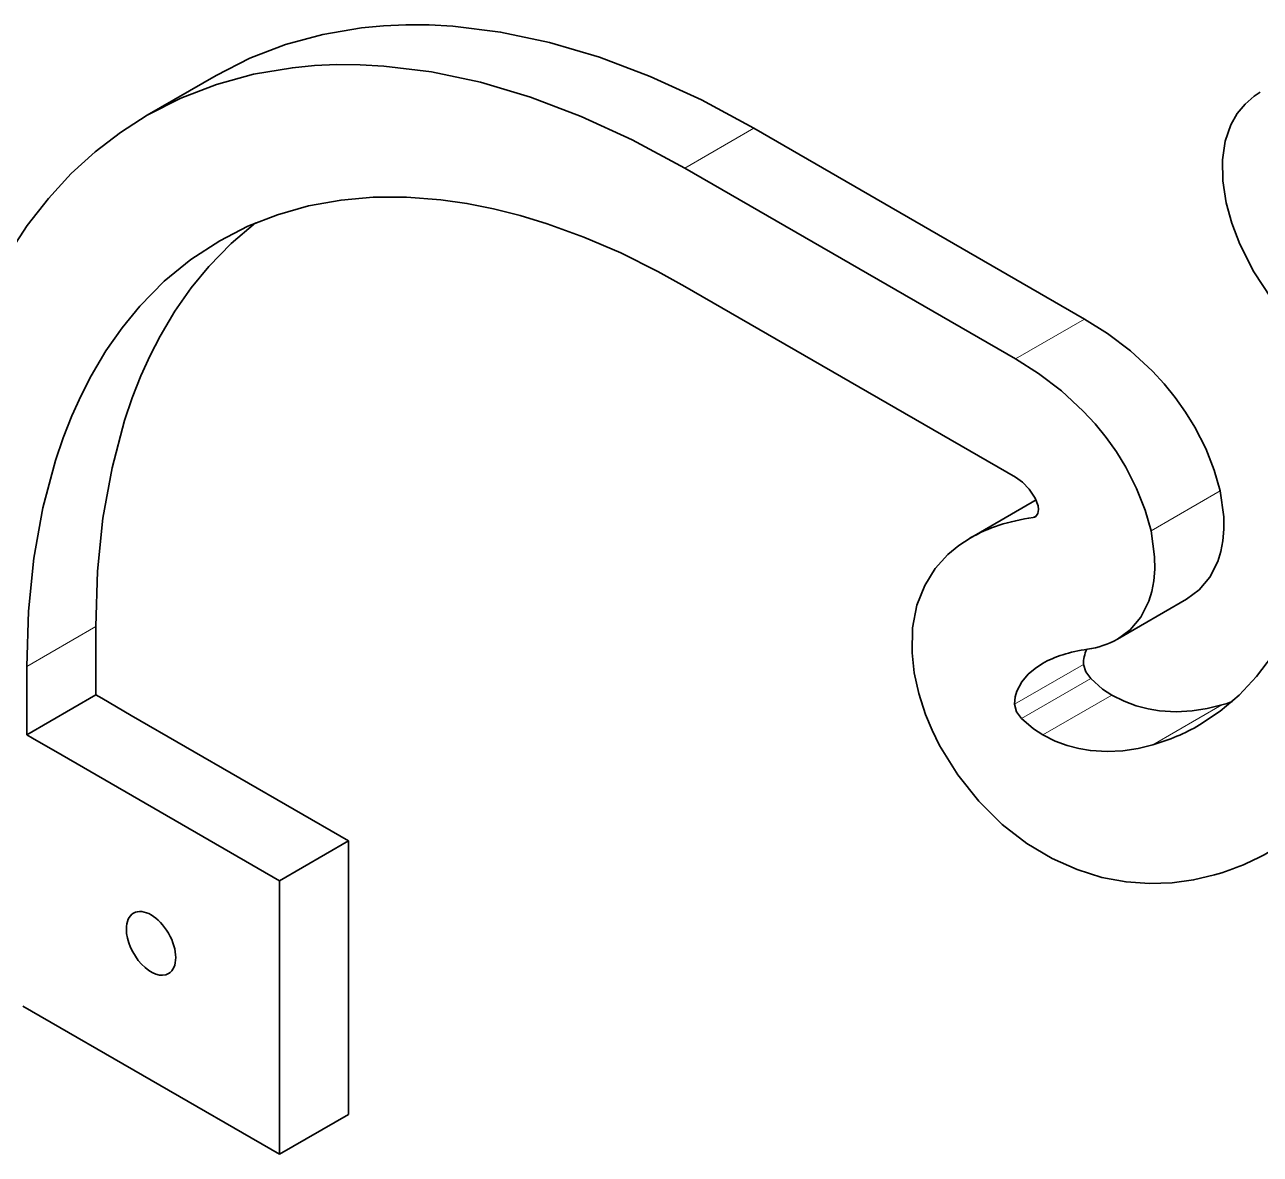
# Model space of a CAD drawing. Extents: x 155 to 1176, y 87 to 946.
# Drawn here: x 730.21 to 774.46, y 833.12 to 873.57 of the extents above; entities that cross this region are included whole.
import ezdxf

# ---------------------------------------------------------------- set-up
doc = ezdxf.new("R2010")
doc.units = 0

msp = doc.modelspace()

# ---------------------------------------------------------------- linework, layer by layer
at = {"color": 7, "lineweight": 35, "ltscale": 0.071443}
for p, q in [((737.074, 871.76), (734.599, 870.331)), ((732.758, 849.572), (730.283, 848.143))]:
    msp.add_line(p, q, dxfattribs=at)
at = {"color": 7, "lineweight": 13, "ltscale": 0.071443}
for p, q in [((756.327, 869.868), (753.852, 868.439)), ((732.758, 852.021), (730.283, 850.592)), ((768.129, 850.664), (765.654, 849.235)), ((768.387, 850.155), (765.912, 848.727)), ((773.085, 849.214), (770.61, 847.785))]:
    msp.add_line(p, q, dxfattribs=at)
at = {"color": 7, "lineweight": 35, "ltscale": 0.341741}
msp.add_line((756.327, 869.868), (768.165, 863.033), dxfattribs=at)
at = {"color": 7, "lineweight": 35, "ltscale": 0.34174}
for p, q in [((753.852, 868.439), (765.69, 861.604)), ((753.852, 864.2), (765.69, 857.365))]:
    msp.add_line(p, q, dxfattribs=at)
at = {"color": 7, "lineweight": 13, "ltscale": 0.071445}
for p, q in [((768.165, 863.033), (765.69, 861.604)), ((773.021, 856.881), (770.546, 855.452)), ((769.143, 849.566), (766.668, 848.137))]:
    msp.add_line(p, q, dxfattribs=at)
at = {"color": 7, "lineweight": 35, "ltscale": 0.068085}
msp.add_line((766.431, 856.553), (764.073, 855.191), dxfattribs=at)
at = {"color": 7, "lineweight": 13, "ltscale": 0.003878}
msp.add_line((766.466, 856.006), (766.331, 855.928), dxfattribs=at)
at = {"color": 7, "lineweight": 35, "ltscale": 0.071445}
for p, q in [((771.816, 852.995), (769.341, 851.567)), ((741.809, 834.548), (739.334, 833.119))]:
    msp.add_line(p, q, dxfattribs=at)
at = {"color": 7, "lineweight": 35, "ltscale": 0.061237}
for p, q in [((732.758, 852.021), (732.758, 849.572)), ((730.283, 850.592), (730.283, 848.143))]:
    msp.add_line(p, q, dxfattribs=at)
at = {"color": 7, "lineweight": 35, "ltscale": 0.006124}
msp.add_line((732.758, 849.572), (732.97, 849.449), dxfattribs=at)
at = {"color": 7, "lineweight": 35, "ltscale": 0.030618}
msp.add_line((732.97, 849.449), (734.03, 848.837), dxfattribs=at)
at = {"color": 7, "lineweight": 35, "ltscale": 0.224541}
msp.add_line((734.03, 848.837), (741.809, 844.346), dxfattribs=at)
at = {"color": 7, "lineweight": 35, "ltscale": 0.006123}
msp.add_line((730.495, 848.02), (730.283, 848.143), dxfattribs=at)
at = {"color": 7, "lineweight": 35, "ltscale": 0.030619}
msp.add_line((730.495, 848.02), (731.556, 847.408), dxfattribs=at)
at = {"color": 7, "lineweight": 35, "ltscale": 0.224539}
msp.add_line((731.555, 847.408), (739.334, 842.917), dxfattribs=at)
at = {"color": 7, "lineweight": 35, "ltscale": 0.071444}
msp.add_line((741.809, 844.346), (739.334, 842.917), dxfattribs=at)
at = {"color": 7, "lineweight": 35, "ltscale": 0.244948}
msp.add_line((741.809, 844.346), (741.809, 834.548), dxfattribs=at)
at = {"color": 7, "lineweight": 35, "ltscale": 0.244949}
msp.add_line((739.334, 842.917), (739.334, 833.119), dxfattribs=at)
at = {"color": 7, "lineweight": 35, "ltscale": 0.265362}
msp.add_line((739.334, 833.119), (730.141, 838.427), dxfattribs=at)
at = {"color": 7, "lineweight": 35}
for points in [[(737.074, 871.76), (738.279, 872.375), (739.551, 872.865), (740.884, 873.228), (742.273, 873.464), (743.061, 873.539), (743.864, 873.574), (744.696, 873.569), (745.543, 873.524), (747.256, 873.312), (749.01, 872.94), (750.798, 872.409), (752.612, 871.721), (754.443, 870.881), (756.327, 869.868)], [(734.599, 870.331), (735.804, 870.946), (737.076, 871.436), (738.409, 871.799), (739.799, 872.035), (740.586, 872.11), (741.389, 872.145), (742.222, 872.141), (743.068, 872.095), (744.781, 871.883), (746.535, 871.511), (748.324, 870.98), (750.137, 870.292), (751.968, 869.452), (753.852, 868.439)], [(773.24, 867.191), (773.116, 867.986), (773.104, 868.729), (773.204, 869.401), (773.406, 869.988), (773.634, 870.392), (773.914, 870.734), (774.239, 871.015), (774.459, 871.158)], [(726.612, 852.712), (726.678, 854.88), (726.878, 856.961), (727.21, 858.942), (727.676, 860.815), (727.959, 861.712), (728.275, 862.578), (728.618, 863.403), (728.993, 864.196), (729.615, 865.328), (730.305, 866.382), (731.06, 867.354), (731.879, 868.242), (732.731, 869.022), (733.639, 869.719), (734.599, 870.331)], [(737.194, 865.837), (738.203, 866.354), (739.266, 866.77), (740.379, 867.083), (741.539, 867.292), (742.695, 867.394), (743.888, 867.399), (745.112, 867.306), (746.046, 867.173), (746.995, 866.984), (747.954, 866.742), (748.924, 866.446), (750.234, 865.969), (751.555, 865.398), (752.884, 864.736), (753.852, 864.2)], [(777.872, 860.697), (777.25, 861.217), (776.374, 862.027), (775.535, 862.921), (774.845, 863.786), (774.231, 864.722), (773.725, 865.713), (773.436, 866.472), (773.24, 867.191)], [(732.758, 852.021), (732.822, 854.005), (733.015, 855.902), (733.338, 857.703), (733.789, 859.396), (734.066, 860.213), (734.375, 860.998), (734.704, 861.726), (735.062, 862.424), (735.593, 863.318), (736.175, 864.15), (736.806, 864.92), (737.61, 865.743), (738.477, 866.473)], [(730.283, 850.592), (730.347, 852.576), (730.541, 854.473), (730.863, 856.274), (731.314, 857.967), (731.591, 858.784), (731.9, 859.569), (732.229, 860.298), (732.587, 860.995), (733.118, 861.889), (733.7, 862.722), (734.331, 863.491), (735.212, 864.385), (736.167, 865.167), (737.194, 865.837)], [(768.165, 863.033), (768.993, 862.51), (769.809, 861.89), (770.596, 861.165), (771.015, 860.71), (771.413, 860.222), (771.782, 859.702), (772.119, 859.155), (772.506, 858.396), (772.812, 857.622), (773.021, 856.881)], [(765.69, 861.604), (766.518, 861.081), (767.335, 860.462), (768.121, 859.736), (768.541, 859.281), (768.938, 858.793), (769.307, 858.273), (769.644, 857.726), (770.031, 856.967), (770.337, 856.193), (770.546, 855.452)], [(772.286, 848.496), (773.026, 848.985), (773.707, 849.566), (774.329, 850.234), (774.891, 850.983), (775.413, 851.842), (775.874, 852.771), (776.263, 853.722), (776.605, 854.721), (776.925, 855.839), (777.202, 856.991), (777.436, 858.127), (777.872, 860.697)], [(765.69, 857.365), (765.944, 857.186), (766.186, 856.941), (766.4, 856.619), (766.502, 856.345), (766.519, 856.206), (766.498, 856.066), (766.407, 855.954)], [(773.021, 856.881), (773.151, 855.948), (773.156, 855.504), (773.12, 855.085), (773.047, 854.704), (772.939, 854.353), (772.655, 853.788), (772.275, 853.336), (771.816, 852.995)], [(770.546, 855.452), (770.676, 854.52), (770.681, 854.075), (770.645, 853.656), (770.573, 853.275), (770.464, 852.924), (770.18, 852.359), (769.8, 851.907), (769.341, 851.567)], [(764.073, 855.191), (763.659, 854.922), (763.275, 854.606), (762.818, 854.101), (762.441, 853.495), (762.165, 852.784), (762.009, 851.969), (761.99, 851.081)], [(761.99, 851.081), (762.069, 850.367), (762.23, 849.627), (762.473, 848.875), (762.705, 848.313), (762.977, 847.76), (763.623, 846.709), (764.378, 845.762)], [(766.663, 850.699), (766.395, 850.523), (766.149, 850.312), (765.922, 850.044), (765.741, 849.709), (765.678, 849.502), (765.654, 849.235)], [(768.129, 850.664), (768.206, 850.397), (768.387, 850.156)], [(768.387, 850.155), (768.81, 849.782), (769.143, 849.566)], [(769.143, 849.566), (769.582, 849.346), (770.016, 849.186), (770.441, 849.076), (770.852, 849.007), (771.446, 848.971), (772.016, 849.001), (772.561, 849.085), (773.085, 849.214)], [(765.654, 849.235), (765.731, 848.968), (765.912, 848.727)], [(765.912, 848.727), (766.335, 848.353), (766.668, 848.137)], [(766.668, 848.137), (767.108, 847.917), (767.542, 847.757), (767.966, 847.647), (768.377, 847.578), (768.971, 847.542), (769.541, 847.572), (770.086, 847.656), (770.61, 847.785)], [(764.378, 845.762), (765.219, 844.933), (766.101, 844.25), (767.003, 843.713), (767.903, 843.313), (768.788, 843.038), (769.652, 842.875), (770.489, 842.813), (771.298, 842.839), (772.072, 842.945), (772.816, 843.123)]]:
    msp.add_lwpolyline(points, dxfattribs=at)
for centre, radius, start, end in [((766.303, 856.138), 0.211, 277.5797, 299.5034), ((767.89, 854.145), 2.959, 277.4902, 299.3721), ((769.322, 850.689), 1.194, 154.4089, 181.208), ((770.84, 856.928), 8.034, 286.2221, 288.9485), ((768.516, 855.06), 7.57, 286.0524, 299.8678), ((770.281, 851.919), 9.154, 286.08, 299.8922)]:
    msp.add_arc(centre, radius, start, end, dxfattribs=at)
for centre, major_axis, ratio, start_param, end_param in [((776.446, 844.241), (13.701, -9.762), 0.481453, 2.674273, 2.925298), ((777.869, 843.543), (12.1, -6.257), 0.377527, 2.655291, 2.904249), ((734.737, 840.672), (-0.625, 1.083), 0.57735, 6.283185, 7.068583), ((734.737, 840.672), (-0.625, 1.083), 0.57735, 3.141593, 6.283185), ((734.737, 840.672), (-0.625, 1.083), 0.57735, 0.785398, 3.141593)]:
    msp.add_ellipse(centre, major_axis=major_axis, ratio=ratio, start_param=start_param, end_param=end_param, dxfattribs=at)

doc.saveas('drawing.dxf')
